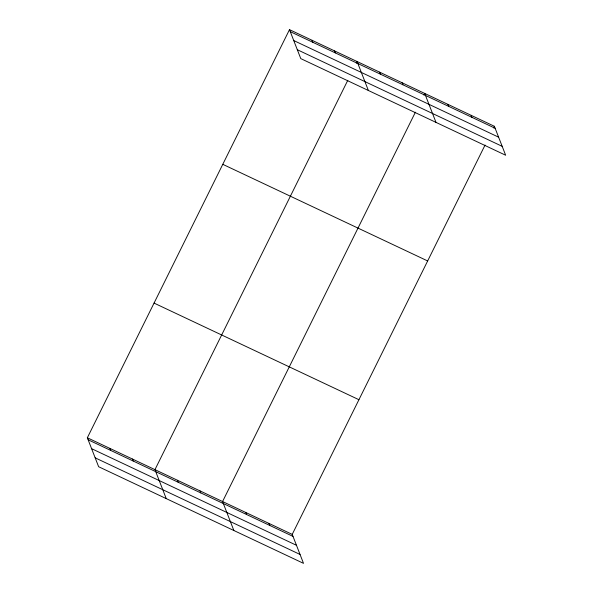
<?xml version="1.0" encoding="UTF-8"?>
<svg xmlns="http://www.w3.org/2000/svg" width="593" height="593" viewBox="0 0 593 593"><rect width="100%" height="100%" fill="white"/><g stroke="black" fill="none" stroke-linecap="round" stroke-linejoin="round"><path stroke-width="0.89" d="M87.349 437.767L292.223 534.389L303.512 563.35L98.638 466.728L87.349 437.767L289.488 29.65L494.362 126.272L505.651 155.233L300.777 58.611L289.488 29.65M347.794 80.307L154.958 469.656L166.248 498.609M356.289 63.169L357.097 61.539L368.386 90.492M415.404 112.196L222.568 501.537L233.857 530.498M423.899 95.058L424.707 93.42L435.996 122.38M292.223 534.389L485.059 145.048M493.554 127.91L494.362 126.272M290.274 31.659L495.14 128.281M293.735 40.546L498.609 137.176M297.308 49.716L502.182 146.338M222.783 164.328L427.657 260.957M154.054 303.09L358.928 399.712M88.135 439.776L293.001 536.398M91.596 448.671L296.47 545.293M95.169 457.833L300.043 554.455M471.139 115.324L471.924 117.332M447.923 104.375L448.701 106.377M402.165 82.79L402.951 84.799M379.631 72.168L380.417 74.169M334.563 50.909L335.341 52.91M312.022 40.28L312.808 42.281M269 523.441L269.785 525.45M245.784 512.493L246.569 514.494M200.026 490.915L200.812 492.916M177.492 480.286L178.278 482.287M132.424 459.026L133.203 461.028M109.883 448.397L110.669 450.406"/></g></svg>
